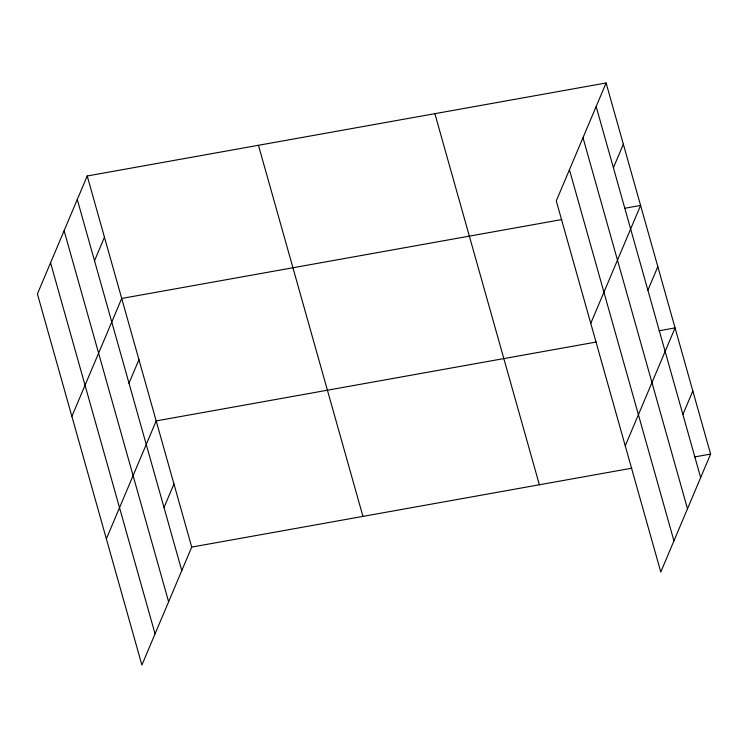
<?xml version="1.0" encoding="UTF-8"?>
<svg xmlns="http://www.w3.org/2000/svg" width="748" height="748" viewBox="0 0 748 748"><rect width="100%" height="100%" fill="white"/><g stroke="black" fill="none" stroke-linecap="round" stroke-linejoin="round"><path stroke-width="1.12" d="M87.217 175.986L37.4 293.927L141.896 665.028L191.722 547.087L87.217 175.986L606.104 82.972L710.6 454.073L660.783 572.014L556.278 200.913L606.104 82.972M94.519 260.753L104.458 237.219M71.883 416.393L121.709 298.452L561.823 219.557M129.002 383.219L138.95 359.685M106.366 538.85L156.192 420.909L596.306 342.014M164.008 507.537L173.957 484.003M613.397 167.748L623.346 144.205M590.761 323.379L640.587 205.438L624.608 208.299M647.88 290.205L657.829 266.671M625.253 445.836L675.07 327.895L659.091 330.766M682.896 414.523L692.835 390.989M191.722 547.087L631.836 468.192M694.621 456.935L710.6 454.073M596.156 106.515L700.661 477.607M583.001 137.669L687.496 508.762M569.443 169.759L673.939 540.86M434.869 113.668L539.373 484.769M258.453 145.29L362.948 516.391M77.278 199.529L181.773 570.621M64.113 230.683L168.618 601.775M50.555 262.772L155.06 633.874"/></g></svg>
